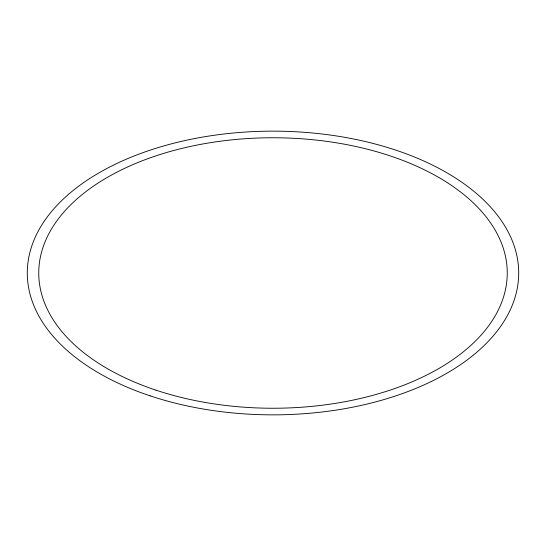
<?xml version="1.0" encoding="UTF-8"?>
<svg xmlns="http://www.w3.org/2000/svg" width="546" height="546" viewBox="0 0 546 546"><rect width="100%" height="100%" fill="white"/><g stroke="black" fill="none" stroke-linecap="round" stroke-linejoin="round"><path stroke-width="0.82" d="M150.15 395.85A245.7 141.851 0 0 0 518.7 273A245.7 141.851 0 0 0 150.15 150.15A245.7 141.851 0 0 0 150.15 395.85M155.876 390.124A234.248 135.244 0 0 0 507.248 273A234.248 135.244 0 0 0 155.876 155.876A234.248 135.244 0 0 0 155.876 390.124"/></g></svg>
